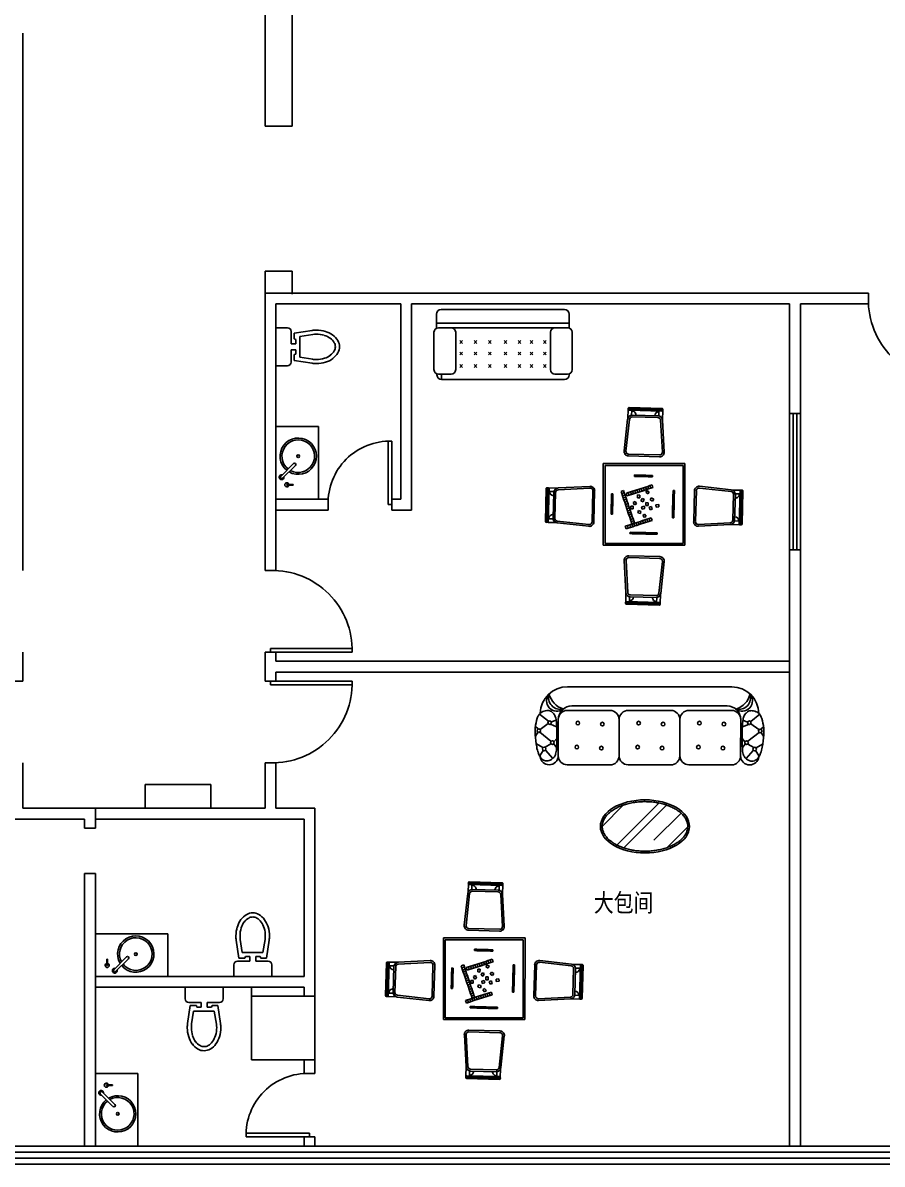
# Model space of a CAD drawing. Header units: millimetres. Extents: x 2680932 to 6187768, y 127588 to 383208.
# Drawn here: x 3074559 to 3084030, y 154127 to 166707 of the extents above; entities that cross this region are included whole.
import ezdxf

# ---------------------------------------------------------------- set-up
doc = ezdxf.new("R2010")
doc.units = ezdxf.units.MM
doc.header["$LTSCALE"] = 20
for name, color, linetype in [('3', 3, 'Continuous'), ('COLUMN', 9, 'Continuous'), ('CURTWALL', 4, 'Continuous'), ('家具内线', 36, 'Continuous'), ('家具外线', 255, 'Continuous'), ('标注', 6, 'Continuous'), ('门窗', 73, 'Continuous'), ('阳台栏杆', 149, 'Continuous')]:
    doc.layers.add(name, color=color, linetype=linetype)
doc.layers.add('红', color=1, linetype='Continuous', lineweight=13)
doc.styles.add('DIM_FONT', font='simplex.shx', dxfattribs={"width": 0.8})
doc.styles.get("Standard").update_dxf_attribs({"font": '', "width": 0.8})
doc.styles.get('Standard').set_extended_font_data('YouYuan')

# ---------------------------------------------------------------- blocks, each defined once
blk = doc.blocks.new('_FZH')
blk.add_lwpolyline([(-0.5, -0.5), (0.5, -0.5), (0.5, 0.5), (-0.5, 0.5)], close=True)
blk = doc.blocks.new('MK-DJ-0278')
at = {"layer": '家具内线'}
blk.add_circle((24765, 2215), 15, dxfattribs=at)
blk.add_arc((24765, 2215), 180, 151.2087, 141.4577, dxfattribs=at)
at = {"layer": '家具外线'}
for p, q in [((24685, 2267), (24543, 2408)), ((24447, 2271), (24447, 2340)), ((24447, 2340), (24454, 2340)), ((24454, 2271), (24447, 2271)), ((24454, 2340), (24454, 2271)), ((24522, 2387), (24664, 2246))]:
    blk.add_line(p, q, dxfattribs=at)
for centre, radius, start, end in [((24533, 2398), 26.1, 350.0496, 279.9504), ((24533, 2398), 15, 45, 225), ((24765, 2215), 200, 149.5499, 140.8096), ((24450, 2340), 22.9, 278.934, 261.066), ((24674, 2256), 15, 225, 45)]:
    blk.add_arc(centre, radius, start, end, dxfattribs=at)
blk = doc.blocks.new('MK-DJ-0474')
at = {"layer": '家具外线'}
for p, q in [((27026, 4946), (26996, 5143)), ((27026, 4946), (26996, 5143)), ((27063, 5009), (27041, 5149)), ((27314, 5151), (27290, 5009)), ((27359, 5145), (27329, 4946)), ((27359, 5145), (27329, 4946)), ((27359, 5145), (27359, 5145)), ((27359, 5145), (27359, 5145)), ((27010, 4912), (27145, 4912)), ((27010, 4912), (27145, 4912)), ((27093, 4946), (27026, 4946)), ((27093, 4946), (27026, 4946)), ((27063, 5009), (27063, 5009)), ((27190, 5009), (27063, 5009)), ((27098, 4964), (27093, 4946)), ((27098, 4964), (27093, 4946)), ((27145, 4964), (27098, 4964)), ((27145, 4964), (27098, 4964)), ((27145, 4912), (27145, 4964)), ((27145, 4912), (27145, 4964)), ((27290, 5009), (27190, 5009)), ((27190, 5009), (27190, 5009)), ((27260, 4964), (27212, 4964)), ((27212, 4964), (27212, 4912)), ((27260, 4964), (27212, 4964)), ((27212, 4964), (27212, 4912)), ((27212, 4912), (27348, 4912)), ((27212, 4912), (27348, 4912)), ((27267, 4946), (27260, 4964)), ((27267, 4946), (27260, 4964)), ((27329, 4946), (27267, 4946)), ((27329, 4946), (27267, 4946)), ((27290, 5009), (27290, 5009)), ((26970, 4744), (26970, 4872)), ((26970, 4744), (26970, 4872)), ((27388, 4872), (27388, 4744)), ((27388, 4872), (27388, 4744)), ((27388, 4744), (26970, 4744)), ((27388, 4744), (26970, 4744))]:
    blk.add_line(p, q, dxfattribs=at)
for centre, radius, start, end in [((27211, 5251), 201, 119.5446, 143.8717), ((27211, 5251), 201, 119.5446, 143.8717), ((27178, 5309), 135, 89.7075, 119.5446), ((27178, 5309), 135, 89.7075, 119.5446), ((27178, 5309), 135, 59.8705, 89.7075), ((27178, 5309), 135, 59.8705, 89.7075), ((27145, 5252), 201, 35.5434, 59.8705), ((27145, 5252), 201, 35.5434, 59.8705), ((27345, 5188), 352, 163.0538, 179.7075), ((27345, 5188), 352, 163.0538, 179.7075), ((27263, 5214), 266, 143.8717, 163.0538), ((27263, 5214), 266, 143.8717, 163.0538), ((27263, 5214), 221, 143.8717, 163.0538), ((27211, 5251), 156, 119.5446, 143.8717), ((27178, 5309), 89.9, 89.7075, 119.5446), ((27178, 5309), 89.9, 59.8705, 89.7075), ((27145, 5252), 156, 35.5434, 59.8705), ((27092, 5214), 221, 16.3613, 35.5434), ((27092, 5214), 266, 16.3613, 35.5434), ((27092, 5214), 266, 16.3613, 35.5434), ((27010, 5190), 352, 359.7075, 16.3613), ((27010, 5190), 352, 359.7075, 16.3613), ((27345, 5188), 352, 179.7075, 187.4876), ((27345, 5188), 352, 179.7075, 187.4876), ((27345, 5188), 307, 163.0538, 179.7075), ((27345, 5188), 307, 179.7075, 187.4186), ((27010, 5190), 307, 359.7075, 16.3613), ((27010, 5190), 307, 352.6085, 359.7075), ((27010, 5190), 352, 352.5404, 359.7075), ((27010, 5190), 352, 352.5404, 359.7075), ((27010, 4872), 40, 90, 180), ((27010, 4872), 40, 90, 180), ((27348, 4872), 40, 0, 90), ((27348, 4872), 40, 0, 90)]:
    blk.add_arc(centre, radius, start, end, dxfattribs=at)
blk = doc.blocks.new('MK-JJ-0519')
at = {"layer": '家具内线'}
for p, q in [((-127327, 69052), (-127051, 69313)), ((-127321, 69045), (-127045, 69307)), ((-127316, 69039), (-127040, 69301)), ((-127228, 69013), (-127021, 69209)), ((-127115, 69263), (-127094, 69241)), ((-126719, 68975), (-126981, 69210)), ((-126151, 68983), (-125876, 69203)), ((-125836, 69200), (-125640, 68994)), ((-125809, 69288), (-125548, 69012)), ((-125804, 69294), (-125542, 69018)), ((-125797, 69299), (-125536, 69023)), ((-125738, 69247), (-125760, 69226)), ((-127275, 69111), (-127254, 69089)), ((-125586, 69087), (-125608, 69066)), ((-127011, 68698), (-127231, 68973)), ((-126425, 69034), (-127033, 68426)), ((-126425, 69034), (-125817, 68426)), ((-126154, 68939), (-125918, 68691)), ((-125874, 68691), (-125639, 68953)), ((-126967, 68695), (-126719, 68930)), ((-126685, 68676), (-126667, 68693)), ((-126667, 68693), (-126649, 68710)), ((-126657, 68682), (-126667, 68693)), ((-126667, 68693), (-126657, 68682)), ((-126639, 68699), (-126657, 68682)), ((-126649, 68710), (-126631, 68727)), ((-126639, 68699), (-126649, 68710)), ((-126649, 68710), (-126639, 68699)), ((-126620, 68716), (-126639, 68699)), ((-126631, 68727), (-126613, 68744)), ((-126620, 68716), (-126631, 68727)), ((-126631, 68727), (-126620, 68716)), ((-126602, 68734), (-126620, 68716)), ((-126613, 68744), (-126594, 68762)), ((-126602, 68734), (-126613, 68744)), ((-126613, 68744), (-126602, 68734)), ((-126584, 68751), (-126602, 68734)), ((-126584, 68751), (-126594, 68762)), ((-126594, 68762), (-126584, 68751)), ((-126515, 68684), (-126504, 68706)), ((-126504, 68706), (-126477, 68693)), ((-126477, 68693), (-126504, 68706)), ((-126477, 68693), (-126488, 68671)), ((-126281, 68720), (-126270, 68730)), ((-126270, 68730), (-126281, 68720)), ((-126264, 68702), (-126281, 68720)), ((-126270, 68730), (-126253, 68712)), ((-126264, 68702), (-126253, 68712)), ((-126253, 68712), (-126264, 68702)), ((-126247, 68683), (-126264, 68702)), ((-126253, 68712), (-126236, 68694)), ((-126247, 68683), (-126236, 68694)), ((-126236, 68694), (-126247, 68683)), ((-126236, 68694), (-126218, 68676)), ((-126758, 68607), (-126740, 68624)), ((-126747, 68596), (-126758, 68607)), ((-126758, 68607), (-126747, 68596)), ((-126729, 68613), (-126747, 68596)), ((-126740, 68624), (-126721, 68641)), ((-126729, 68613), (-126740, 68624)), ((-126740, 68624), (-126729, 68613)), ((-126711, 68630), (-126729, 68613)), ((-126721, 68641), (-126703, 68658)), ((-126711, 68630), (-126721, 68641)), ((-126721, 68641), (-126711, 68630)), ((-126693, 68648), (-126711, 68630)), ((-126703, 68658), (-126685, 68676)), ((-126693, 68648), (-126703, 68658)), ((-126703, 68658), (-126693, 68648)), ((-126675, 68665), (-126693, 68648)), ((-126675, 68665), (-126685, 68676)), ((-126685, 68676), (-126675, 68665)), ((-126657, 68682), (-126675, 68665)), ((-126581, 68549), (-126570, 68572)), ((-126570, 68572), (-126559, 68594)), ((-126570, 68572), (-126543, 68558)), ((-126543, 68558), (-126570, 68572)), ((-126559, 68594), (-126548, 68617)), ((-126559, 68594), (-126532, 68581)), ((-126532, 68581), (-126559, 68594)), ((-126548, 68617), (-126537, 68639)), ((-126548, 68617), (-126521, 68603)), ((-126521, 68603), (-126548, 68617)), ((-126532, 68581), (-126543, 68558)), ((-126537, 68639), (-126526, 68661)), ((-126537, 68639), (-126510, 68626)), ((-126510, 68626), (-126537, 68639)), ((-126521, 68603), (-126532, 68581)), ((-126526, 68661), (-126515, 68684)), ((-126526, 68661), (-126499, 68648)), ((-126499, 68648), (-126526, 68661)), ((-126510, 68626), (-126521, 68603)), ((-126515, 68684), (-126488, 68671)), ((-126488, 68671), (-126515, 68684)), ((-126499, 68648), (-126510, 68626)), ((-126488, 68671), (-126499, 68648)), ((-126492, 68625), (-126478, 68652)), ((-126469, 68614), (-126492, 68625)), ((-126478, 68652), (-126456, 68641)), ((-126456, 68641), (-126469, 68614)), ((-126469, 68614), (-126456, 68641)), ((-126447, 68602), (-126469, 68614)), ((-126456, 68641), (-126433, 68629)), ((-126433, 68629), (-126447, 68602)), ((-126447, 68602), (-126433, 68629)), ((-126425, 68591), (-126447, 68602)), ((-126433, 68629), (-126411, 68618)), ((-126411, 68618), (-126425, 68591)), ((-126425, 68591), (-126411, 68618)), ((-126403, 68580), (-126425, 68591)), ((-126411, 68618), (-126389, 68606)), ((-126389, 68606), (-126403, 68580)), ((-126403, 68580), (-126389, 68606)), ((-126380, 68568), (-126403, 68580)), ((-126389, 68606), (-126367, 68595)), ((-126367, 68595), (-126380, 68568)), ((-126380, 68568), (-126367, 68595)), ((-126358, 68557), (-126380, 68568)), ((-126367, 68595), (-126344, 68584)), ((-126344, 68584), (-126358, 68557)), ((-126358, 68557), (-126344, 68584)), ((-126344, 68584), (-126322, 68572)), ((-126322, 68572), (-126336, 68545)), ((-126336, 68545), (-126322, 68572)), ((-126322, 68572), (-126300, 68561)), ((-126229, 68665), (-126247, 68683)), ((-126229, 68665), (-126218, 68676)), ((-126218, 68676), (-126229, 68665)), ((-126212, 68647), (-126229, 68665)), ((-126218, 68676), (-126201, 68658)), ((-126212, 68647), (-126201, 68658)), ((-126201, 68658), (-126212, 68647)), ((-126195, 68629), (-126212, 68647)), ((-126201, 68658), (-126184, 68639)), ((-126195, 68629), (-126184, 68639)), ((-126184, 68639), (-126195, 68629)), ((-126178, 68611), (-126195, 68629)), ((-126184, 68639), (-126167, 68621)), ((-126178, 68611), (-126167, 68621)), ((-126167, 68621), (-126178, 68611)), ((-126161, 68593), (-126178, 68611)), ((-126167, 68621), (-126150, 68603)), ((-126161, 68593), (-126150, 68603)), ((-126150, 68603), (-126161, 68593)), ((-126143, 68575), (-126161, 68593)), ((-126150, 68603), (-126132, 68585)), ((-126143, 68575), (-126132, 68585)), ((-126132, 68585), (-126143, 68575)), ((-126648, 68415), (-126637, 68437)), ((-126637, 68437), (-126626, 68460)), ((-126637, 68437), (-126610, 68424)), ((-126610, 68424), (-126637, 68437)), ((-126626, 68460), (-126615, 68482)), ((-126626, 68460), (-126599, 68446)), ((-126599, 68446), (-126626, 68460)), ((-126615, 68482), (-126604, 68504)), ((-126615, 68482), (-126588, 68469)), ((-126588, 68469), (-126615, 68482)), ((-126599, 68446), (-126610, 68424)), ((-126604, 68504), (-126592, 68527)), ((-126604, 68504), (-126577, 68491)), ((-126577, 68491), (-126604, 68504)), ((-126588, 68469), (-126599, 68446)), ((-126592, 68527), (-126581, 68549)), ((-126592, 68527), (-126566, 68514)), ((-126566, 68514), (-126592, 68527)), ((-126577, 68491), (-126588, 68469)), ((-126581, 68549), (-126555, 68536)), ((-126555, 68536), (-126581, 68549)), ((-126566, 68514), (-126577, 68491)), ((-126555, 68536), (-126566, 68514)), ((-126564, 68495), (-126542, 68515)), ((-126546, 68477), (-126564, 68495)), ((-126543, 68558), (-126555, 68536)), ((-126525, 68497), (-126546, 68477)), ((-126542, 68515), (-126525, 68497)), ((-126502, 68498), (-126493, 68526)), ((-126479, 68490), (-126502, 68498)), ((-126493, 68526), (-126469, 68518)), ((-126469, 68518), (-126479, 68490)), ((-126423, 68529), (-126401, 68550)), ((-126406, 68511), (-126423, 68529)), ((-126422, 68477), (-126394, 68488)), ((-126412, 68454), (-126422, 68477)), ((-126384, 68465), (-126412, 68454)), ((-126384, 68532), (-126406, 68511)), ((-126401, 68550), (-126384, 68532)), ((-126394, 68488), (-126384, 68465)), ((-126336, 68545), (-126358, 68557)), ((-126314, 68534), (-126336, 68545)), ((-126317, 68508), (-126292, 68510)), ((-126314, 68478), (-126317, 68508)), ((-126300, 68561), (-126314, 68534)), ((-126314, 68534), (-126300, 68561)), ((-126291, 68523), (-126314, 68534)), ((-126290, 68480), (-126314, 68478)), ((-126300, 68561), (-126278, 68549)), ((-126292, 68510), (-126290, 68480)), ((-126278, 68549), (-126291, 68523)), ((-126291, 68523), (-126278, 68549)), ((-126269, 68511), (-126291, 68523)), ((-126278, 68549), (-126255, 68538)), ((-126255, 68538), (-126269, 68511)), ((-126269, 68511), (-126255, 68538)), ((-126247, 68500), (-126269, 68511)), ((-126255, 68538), (-126233, 68527)), ((-126233, 68527), (-126247, 68500)), ((-126247, 68500), (-126233, 68527)), ((-126225, 68488), (-126247, 68500)), ((-126233, 68527), (-126211, 68515)), ((-126211, 68515), (-126225, 68488)), ((-126225, 68488), (-126211, 68515)), ((-127033, 68426), (-126425, 67818)), ((-126751, 68318), (-126762, 68308)), ((-126762, 68308), (-126751, 68318)), ((-126754, 68375), (-126741, 68402)), ((-126732, 68364), (-126754, 68375)), ((-126751, 68318), (-126734, 68300)), ((-126741, 68402), (-126718, 68391)), ((-126732, 68364), (-126718, 68391)), ((-126718, 68391), (-126732, 68364)), ((-126710, 68353), (-126732, 68364)), ((-126718, 68391), (-126696, 68379)), ((-126710, 68353), (-126696, 68379)), ((-126696, 68379), (-126710, 68353)), ((-126687, 68341), (-126710, 68353)), ((-126696, 68379), (-126674, 68368)), ((-126687, 68341), (-126674, 68368)), ((-126674, 68368), (-126687, 68341)), ((-126665, 68330), (-126687, 68341)), ((-126674, 68368), (-126652, 68357)), ((-126670, 68370), (-126659, 68392)), ((-126670, 68370), (-126643, 68357)), ((-126643, 68357), (-126670, 68370)), ((-126665, 68330), (-126652, 68357)), ((-126652, 68357), (-126665, 68330)), ((-126643, 68318), (-126665, 68330)), ((-126659, 68392), (-126648, 68415)), ((-126659, 68392), (-126632, 68379)), ((-126632, 68379), (-126659, 68392)), ((-126652, 68357), (-126629, 68345)), ((-126648, 68415), (-126621, 68401)), ((-126621, 68401), (-126648, 68415)), ((-126632, 68379), (-126643, 68357)), ((-126643, 68318), (-126629, 68345)), ((-126629, 68345), (-126643, 68318)), ((-126621, 68307), (-126643, 68318)), ((-126621, 68401), (-126632, 68379)), ((-126629, 68345), (-126607, 68334)), ((-126610, 68424), (-126621, 68401)), ((-126621, 68307), (-126607, 68334)), ((-126607, 68334), (-126621, 68307)), ((-126607, 68334), (-126585, 68322)), ((-126598, 68296), (-126585, 68322)), ((-126585, 68322), (-126598, 68296)), ((-126585, 68322), (-126563, 68311)), ((-126576, 68284), (-126563, 68311)), ((-126563, 68311), (-126576, 68284)), ((-126563, 68311), (-126540, 68300)), ((-126540, 68409), (-126518, 68422)), ((-126524, 68383), (-126540, 68409)), ((-126503, 68396), (-126524, 68383)), ((-126524, 68320), (-126522, 68350)), ((-126499, 68318), (-126524, 68320)), ((-126522, 68350), (-126497, 68348)), ((-126518, 68422), (-126503, 68396)), ((-126497, 68348), (-126499, 68318)), ((-126477, 68404), (-126464, 68426)), ((-126451, 68389), (-126477, 68404)), ((-126464, 68426), (-126438, 68411)), ((-126438, 68411), (-126451, 68389)), ((-125817, 68426), (-126425, 67818)), ((-126420, 68338), (-126406, 68365)), ((-126398, 68326), (-126420, 68338)), ((-126419, 68405), (-126397, 68426)), ((-126401, 68387), (-126419, 68405)), ((-126406, 68365), (-126384, 68353)), ((-126380, 68408), (-126401, 68387)), ((-126384, 68353), (-126398, 68326)), ((-126397, 68426), (-126380, 68408)), ((-126351, 68311), (-126335, 68331)), ((-126328, 68292), (-126351, 68311)), ((-126342, 68414), (-126318, 68420)), ((-126334, 68385), (-126342, 68414)), ((-126335, 68331), (-126312, 68311)), ((-126310, 68391), (-126334, 68385)), ((-126312, 68311), (-126328, 68292)), ((-126318, 68420), (-126310, 68391)), ((-126745, 68290), (-126762, 68308)), ((-126734, 68300), (-126745, 68290)), ((-126745, 68290), (-126734, 68300)), ((-126727, 68272), (-126745, 68290)), ((-126734, 68300), (-126716, 68282)), ((-126716, 68282), (-126727, 68272)), ((-126727, 68272), (-126716, 68282)), ((-126710, 68254), (-126727, 68272)), ((-126716, 68282), (-126699, 68264)), ((-126699, 68264), (-126710, 68254)), ((-126710, 68254), (-126699, 68264)), ((-126693, 68235), (-126710, 68254)), ((-126699, 68264), (-126682, 68246)), ((-126682, 68246), (-126693, 68235)), ((-126693, 68235), (-126682, 68246)), ((-126676, 68217), (-126693, 68235)), ((-126682, 68246), (-126665, 68228)), ((-126665, 68228), (-126676, 68217)), ((-126676, 68217), (-126665, 68228)), ((-126658, 68199), (-126676, 68217)), ((-126665, 68228), (-126648, 68210)), ((-126648, 68210), (-126658, 68199)), ((-126658, 68199), (-126648, 68210)), ((-126641, 68181), (-126658, 68199)), ((-126648, 68210), (-126630, 68191)), ((-126630, 68191), (-126641, 68181)), ((-126641, 68181), (-126630, 68191)), ((-126630, 68191), (-126613, 68173)), ((-126598, 68296), (-126621, 68307)), ((-126576, 68284), (-126598, 68296)), ((-126554, 68273), (-126576, 68284)), ((-126554, 68273), (-126540, 68300)), ((-126540, 68300), (-126554, 68273)), ((-126532, 68261), (-126554, 68273)), ((-126540, 68300), (-126518, 68288)), ((-126532, 68261), (-126518, 68288)), ((-126518, 68288), (-126532, 68261)), ((-126509, 68250), (-126532, 68261)), ((-126518, 68288), (-126496, 68277)), ((-126509, 68250), (-126496, 68277)), ((-126496, 68277), (-126509, 68250)), ((-126487, 68239), (-126509, 68250)), ((-126496, 68277), (-126474, 68265)), ((-126487, 68239), (-126474, 68265)), ((-126474, 68265), (-126487, 68239)), ((-126236, 68170), (-126218, 68187)), ((-126218, 68187), (-126200, 68204)), ((-126218, 68187), (-126207, 68176)), ((-126207, 68176), (-126218, 68187)), ((-126189, 68193), (-126207, 68176)), ((-126200, 68204), (-126181, 68222)), ((-126200, 68204), (-126189, 68193)), ((-126189, 68193), (-126200, 68204)), ((-126171, 68211), (-126189, 68193)), ((-126181, 68222), (-126163, 68239)), ((-126181, 68222), (-126171, 68211)), ((-126171, 68211), (-126181, 68222)), ((-126153, 68228), (-126171, 68211)), ((-126163, 68239), (-126145, 68256)), ((-126163, 68239), (-126153, 68228)), ((-126153, 68228), (-126163, 68239)), ((-126135, 68245), (-126153, 68228)), ((-126145, 68256), (-126127, 68273)), ((-126145, 68256), (-126135, 68245)), ((-126135, 68245), (-126145, 68256)), ((-126117, 68262), (-126135, 68245)), ((-126127, 68273), (-126109, 68290)), ((-126127, 68273), (-126117, 68262)), ((-126117, 68262), (-126127, 68273)), ((-126098, 68279), (-126117, 68262)), ((-126109, 68290), (-126091, 68308)), ((-126109, 68290), (-126098, 68279)), ((-126098, 68279), (-126109, 68290)), ((-126080, 68297), (-126098, 68279)), ((-126091, 68308), (-126080, 68297)), ((-126080, 68297), (-126091, 68308)), ((-127002, 68130), (-127238, 67868)), ((-126723, 67882), (-126958, 68130)), ((-126624, 68163), (-126641, 68181)), ((-126613, 68173), (-126624, 68163)), ((-126624, 68163), (-126613, 68173)), ((-126607, 68145), (-126624, 68163)), ((-126613, 68173), (-126596, 68155)), ((-126596, 68155), (-126607, 68145)), ((-126607, 68145), (-126596, 68155)), ((-126590, 68127), (-126607, 68145)), ((-126596, 68155), (-126579, 68137)), ((-126579, 68137), (-126590, 68127)), ((-126590, 68127), (-126579, 68137)), ((-126572, 68108), (-126590, 68127)), ((-126579, 68137), (-126562, 68119)), ((-126562, 68119), (-126572, 68108)), ((-126572, 68108), (-126562, 68119)), ((-126555, 68090), (-126572, 68108)), ((-126562, 68119), (-126544, 68101)), ((-126544, 68101), (-126555, 68090)), ((-126555, 68090), (-126544, 68101)), ((-126308, 68101), (-126290, 68118)), ((-126308, 68101), (-126298, 68090)), ((-126298, 68090), (-126308, 68101)), ((-126280, 68107), (-126298, 68090)), ((-126290, 68118), (-126272, 68136)), ((-126290, 68118), (-126280, 68107)), ((-126280, 68107), (-126290, 68118)), ((-126262, 68125), (-126280, 68107)), ((-126272, 68136), (-126254, 68153)), ((-126272, 68136), (-126262, 68125)), ((-126262, 68125), (-126272, 68136)), ((-126244, 68142), (-126262, 68125)), ((-126254, 68153), (-126236, 68170)), ((-126254, 68153), (-126244, 68142)), ((-126244, 68142), (-126254, 68153)), ((-126225, 68159), (-126244, 68142)), ((-126236, 68170), (-126225, 68159)), ((-126225, 68159), (-126236, 68170)), ((-126207, 68176), (-126225, 68159)), ((-125910, 68126), (-126158, 67891)), ((-125866, 68123), (-125646, 67848)), ((-127067, 67533), (-127329, 67809)), ((-127041, 67621), (-127237, 67828)), ((-126726, 67838), (-127001, 67618)), ((-126158, 67847), (-125896, 67611)), ((-125649, 67808), (-125855, 67612)), ((-127080, 67522), (-127341, 67798)), ((-127073, 67528), (-127335, 67804)), ((-127291, 67734), (-127269, 67755)), ((-125561, 67782), (-125837, 67520)), ((-125555, 67776), (-125831, 67514)), ((-125550, 67769), (-125826, 67508)), ((-125602, 67710), (-125623, 67732)), ((-127139, 67574), (-127117, 67595)), ((-125762, 67558), (-125783, 67580))]:
    blk.add_line(p, q, dxfattribs=at)
for centre, start, end in [((-127001, 69187), 48.0448, 133.4806), ((-125857, 69179), 43.4806, 128.7209), ((-127207, 68992), 133.4806, 218.7209), ((-126739, 68952), 313.4806, 48.0448), ((-126132, 68959), 128.7209, 223.4806), ((-125662, 68973), 318.0448, 43.4806), ((-126987, 68717), 218.7209, 313.4806), ((-125897, 68711), 223.4806, 318.0448), ((-126980, 68110), 43.4806, 138.0448), ((-125890, 68104), 38.7209, 133.4806), ((-127215, 67848), 138.0448, 223.4806), ((-126745, 67862), 308.7209, 43.4806), ((-126138, 67869), 133.4806, 228.0448), ((-125670, 67830), 313.4806, 38.7209), ((-127019, 67642), 223.4806, 308.7209), ((-125876, 67634), 228.0448, 313.4806)]:
    blk.add_arc(centre, 30, start, end, dxfattribs=at)
at = {"layer": '家具外线'}
for p, q in [((-127326, 69063), (-127064, 69311)), ((-127305, 69041), (-127043, 69289)), ((-127242, 69028), (-127035, 69224)), ((-127065, 69268), (-127029, 69230)), ((-127050, 69311), (-127042, 69303)), ((-126969, 69226), (-127044, 69305)), ((-126706, 68989), (-126967, 69225)), ((-126163, 68998), (-125889, 69218)), ((-125877, 69225), (-125808, 69290)), ((-125788, 69255), (-125826, 69218)), ((-125821, 69214), (-125625, 69007)), ((-125808, 69291), (-125800, 69298)), ((-125808, 69277), (-125560, 69015)), ((-125786, 69298), (-125538, 69036)), ((-127319, 69041), (-127326, 69049)), ((-127253, 68972), (-127312, 69034)), ((-127283, 69061), (-127246, 69023)), ((-127026, 68686), (-127246, 68960)), ((-126425, 69062), (-127061, 68426)), ((-126425, 69062), (-125788, 68426)), ((-125860, 68678), (-125624, 68939)), ((-125623, 68942), (-125544, 69016)), ((-125581, 69037), (-125619, 69001)), ((-125538, 69022), (-125546, 69015)), ((-127120, 68836), (-127121, 68836)), ((-126953, 68681), (-126705, 68916)), ((-126168, 68925), (-125933, 68677)), ((-127061, 68426), (-126425, 67790)), ((-125788, 68426), (-126425, 67790)), ((-127017, 68143), (-127252, 67882)), ((-126709, 67896), (-126944, 68144)), ((-125924, 68140), (-126172, 67905)), ((-125851, 68135), (-125631, 67861)), ((-127339, 67799), (-127331, 67807)), ((-127324, 67813), (-127253, 67880)), ((-127069, 67544), (-127317, 67806)), ((-127296, 67784), (-127258, 67820)), ((-127056, 67607), (-127252, 67814)), ((-126714, 67823), (-126988, 67603)), ((-126171, 67832), (-125910, 67597)), ((-125624, 67849), (-125559, 67780)), ((-127091, 67523), (-127339, 67785)), ((-126864, 67729), (-126864, 67728)), ((-125635, 67793), (-125842, 67597)), ((-125572, 67780), (-125834, 67532)), ((-125551, 67758), (-125813, 67510)), ((-125594, 67760), (-125631, 67798)), ((-125558, 67780), (-125551, 67772)), ((-127089, 67566), (-127051, 67603)), ((-127000, 67596), (-127069, 67531)), ((-125841, 67525), (-125908, 67596)), ((-125812, 67553), (-125848, 67591)), ((-127069, 67530), (-127077, 67523)), ((-125827, 67510), (-125834, 67518))]:
    blk.add_line(p, q, dxfattribs=at)
for centre, radius, start, end in [((-127028, 69230), 46, 133.4806, 220.2099), ((-127057, 69304), 10, 43.4806, 133.4806), ((-127050, 69296), 10, 313.4806, 43.4806), ((-127001, 69187), 50, 48.0448, 133.4806), ((-125857, 69179), 50, 43.4806, 128.7209), ((-125801, 69284), 10, 133.4806, 223.4806), ((-125793, 69291), 10, 43.4806, 133.4806), ((-125825, 69218), 46.2, 310.815, 46.8804), ((-127246, 69024), 46.2, 40.815, 136.8804), ((-127319, 69056), 10, 133.4806, 223.4806), ((-127311, 69048), 10, 223.4806, 313.4806), ((-127207, 68992), 50, 133.4806, 218.7209), ((-126739, 68952), 50, 313.4806, 48.0448), ((-126132, 68959), 50, 128.7209, 223.4806), ((-125619, 69002), 44.5, 134.516, 137.1597), ((-125619, 69000), 46, 43.4806, 130.2099), ((-125662, 68973), 50, 318.0448, 43.4806), ((-125553, 69022), 10, 223.4806, 313.4806), ((-125545, 69029), 10, 313.4806, 43.4806), ((-126987, 68717), 50, 218.7209, 313.4806), ((-125897, 68711), 50, 223.4806, 318.0448), ((-126980, 68110), 50, 43.4806, 138.0448), ((-125890, 68104), 50, 38.7209, 133.4806), ((-127324, 67799), 10, 43.4806, 133.4806), ((-127215, 67848), 50, 138.0448, 223.4806), ((-126745, 67862), 50, 308.7209, 43.4806), ((-126138, 67869), 50, 133.4806, 228.0448), ((-125670, 67830), 50, 313.4806, 38.7209), ((-127332, 67792), 10, 133.4806, 223.4806), ((-127258, 67821), 46, 223.4806, 310.2099), ((-127257, 67819), 44.5, 314.516, 317.1597), ((-125631, 67797), 46.2, 220.815, 316.8804), ((-125565, 67773), 10, 43.4806, 133.4806), ((-125558, 67766), 10, 313.4806, 43.4806), ((-127052, 67603), 46.2, 130.815, 226.8804), ((-127019, 67642), 50, 223.4806, 308.7209), ((-125876, 67634), 50, 228.0448, 313.4806), ((-125849, 67591), 46, 313.4806, 40.2099), ((-127083, 67530), 10, 223.4806, 313.4806), ((-127076, 67538), 10, 313.4806, 43.4806), ((-125827, 67525), 10, 133.4806, 223.4806), ((-125820, 67517), 10, 223.4806, 313.4806)]:
    blk.add_arc(centre, radius, start, end, dxfattribs=at)
blk = doc.blocks.new('MK-JJ-0362')
at = {"layer": '家具内线'}
for p, q in [((-139115, 102317, -343), (-139115, 102258, -343)), ((-138883, 102153, -343), (-138913, 102184, -343)), ((-138913, 102153, -343), (-138883, 102184, -343)), ((-138755, 102153, -343), (-138725, 102184, -343)), ((-138725, 102153, -343), (-138755, 102184, -343)), ((-138567, 102153, -343), (-138598, 102184, -343)), ((-138598, 102153, -343), (-138567, 102184, -343)), ((-138394, 102153, -343), (-138424, 102184, -343)), ((-138424, 102153, -343), (-138394, 102184, -343)), ((-138241, 102153, -343), (-138271, 102184, -343)), ((-138271, 102153, -343), (-138241, 102184, -343)), ((-138109, 102153, -343), (-138139, 102184, -343)), ((-138139, 102153, -343), (-138109, 102184, -343)), ((-137961, 102153, -343), (-137991, 102184, -343)), ((-137991, 102153, -343), (-137961, 102184, -343)), ((-138883, 102016, -343), (-138913, 102046, -343)), ((-138913, 102016, -343), (-138883, 102046, -343)), ((-138725, 102016, -343), (-138755, 102046, -343)), ((-138755, 102016, -343), (-138725, 102046, -343)), ((-138567, 102016, -343), (-138598, 102046, -343)), ((-138598, 102016, -343), (-138567, 102046, -343)), ((-138394, 102016, -343), (-138424, 102046, -343)), ((-138424, 102016, -343), (-138394, 102046, -343)), ((-138241, 102016, -343), (-138271, 102046, -343)), ((-138271, 102016, -343), (-138241, 102046, -343)), ((-138139, 102016, -343), (-138109, 102046, -343)), ((-138109, 102016, -343), (-138139, 102046, -343)), ((-137961, 102016, -343), (-137991, 102046, -343)), ((-137991, 102016, -343), (-137961, 102046, -343)), ((-138883, 101889, -343), (-138913, 101919, -343)), ((-138913, 101889, -343), (-138883, 101919, -343)), ((-138725, 101889, -343), (-138755, 101919, -343)), ((-138755, 101889, -343), (-138725, 101919, -343)), ((-138567, 101889, -343), (-138598, 101919, -343)), ((-138598, 101889, -343), (-138567, 101919, -343)), ((-138394, 101889, -343), (-138424, 101919, -343)), ((-138424, 101889, -343), (-138394, 101919, -343)), ((-138241, 101889, -343), (-138271, 101919, -343)), ((-138271, 101889, -343), (-138241, 101919, -343)), ((-138139, 101889, -343), (-138109, 101919, -343)), ((-138109, 101889, -343), (-138139, 101919, -343)), ((-137961, 101889, -343), (-137991, 101919, -343)), ((-137991, 101889, -343), (-137961, 101919, -343)), ((-137709, 101697, -343), (-139170, 101697, -343))]:
    blk.add_line(p, q, dxfattribs=at)
at = {"layer": '家具外线'}
for p, q in [((-137759, 102317, -343), (-139115, 102317, -343)), ((-139198, 101797, -343), (-139198, 102208, -343)), ((-139165, 102258, -343), (-139165, 102267, -343)), ((-139165, 102258, -343), (-139165, 102267, -343)), ((-139148, 102258, -343), (-139009, 102258, -343)), ((-138959, 102208, -343), (-138959, 101797, -343)), ((-137915, 102208, -343), (-137915, 101797, -343)), ((-137725, 102258, -343), (-137865, 102258, -343)), ((-137709, 102258, -343), (-137709, 102267, -343)), ((-137675, 101797, -343), (-137675, 102208, -343)), ((-139170, 101597, -343), (-139170, 101750, -343)), ((-139009, 101747, -343), (-139148, 101747, -343)), ((-137709, 101747, -343), (-139115, 101747, -343)), ((-137865, 101747, -343), (-137725, 101747, -343)), ((-137709, 101747, -343), (-137709, 101597, -343)), ((-137759, 101547, -343), (-139120, 101547, -343))]:
    blk.add_line(p, q, dxfattribs=at)
for centre, start, end in [((-139115, 102267, -343), 90, 180), ((-137759, 102267, -343), 0, 90), ((-139148, 102208, -343), 90, 180), ((-139148, 102208, -343), 90, 180), ((-139009, 102208, -343), 0, 90), ((-137865, 102208, -343), 90, 180), ((-137725, 102208, -343), 0, 90), ((-139148, 101797, -343), 180, 270), ((-139009, 101797, -343), 270, 0), ((-137865, 101797, -343), 180, 270), ((-137725, 101797, -343), 270, 0), ((-139120, 101597, -343), 180, 270), ((-137759, 101597, -343), 270, 0)]:
    blk.add_arc(centre, 50, start, end, dxfattribs=at)
at = {"layer": '家具外线', "style": 'DIM_FONT', "width": 0.8, "flags": 9}
for tag in ['XSIZE', 'YSIZE']:
    blk.add_attdef(tag, (-138140, 101547, -343), '', height=0.5, dxfattribs=at)
blk = doc.blocks.new('MK-JJ-0733')
at = {"layer": '家具内线'}
for p, q in [((-127887, 26085), (-127847, 26025)), ((-127822, 26022), (-127742, 26112)), ((-125532, 26021), (-125612, 26111)), ((-125468, 26083), (-125507, 26023)), ((-127922, 25953), (-127852, 25993)), ((-127887, 25825), (-127762, 25922)), ((-127827, 25990), (-127762, 25952)), ((-127732, 25952), (-127702, 25992)), ((-127730, 25927), (-127698, 25892)), ((-125625, 25926), (-125657, 25891)), ((-125622, 25951), (-125652, 25991)), ((-125528, 25988), (-125592, 25951)), ((-125468, 25823), (-125592, 25921)), ((-125432, 25950), (-125502, 25991)), ((-127936, 25874), (-127908, 25825)), ((-127884, 25793), (-127795, 25728)), ((-125472, 25791), (-125561, 25726)), ((-125419, 25872), (-125447, 25823)), ((-127935, 25761), (-127904, 25789)), ((-127892, 25624), (-127793, 25702)), ((-127767, 25735), (-127701, 25762)), ((-127759, 25711), (-127707, 25690)), ((-125588, 25733), (-125654, 25761)), ((-125597, 25709), (-125648, 25689)), ((-125464, 25622), (-125563, 25701)), ((-125421, 25759), (-125451, 25786))]:
    blk.add_line(p, q, dxfattribs=at)
for centre in [(-127837, 26008), (-127747, 25937), (-127487, 25997), (-127217, 25986), (-126817, 25997), (-126547, 25986), (-126147, 25997), (-125877, 25986), (-125607, 25936), (-125517, 26006), (-127898, 25808), (-125458, 25805), (-127778, 25717), (-127498, 25732), (-127228, 25721), (-126828, 25732), (-126558, 25721), (-126158, 25732), (-125888, 25721), (-125578, 25716)]:
    blk.add_circle(centre, 20, dxfattribs=at)
for centre, radius, start, end in [((-127698, 25475), 115, 52.8998, 220.7729), ((-127662, 25441), 130, 75.4469, 198.2259), ((-127662, 25441), 130, 75.4469, 198.2259), ((-127568, 25353), 222, 105.9638, 167.709), ((-125658, 25474), 115, 319.0021, 126.8751), ((-125695, 25440), 130, 341.5491, 104.3281), ((-125695, 25440), 130, 341.5491, 104.3281), ((-125789, 25352), 222, 12.066, 73.8112)]:
    blk.add_arc(centre, radius, start, end, dxfattribs=at)
at = {"layer": '家具外线'}
for p, q in [((-127784, 26181), (-127784, 26181)), ((-127782, 26182), (-127782, 26182)), ((-127112, 26181), (-127582, 26182)), ((-126442, 26181), (-126912, 26182)), ((-125772, 26181), (-126242, 26182)), ((-125574, 26179), (-125574, 26179)), ((-125572, 26181), (-125572, 26181)), ((-127682, 26082), (-127683, 25682)), ((-127683, 25682), (-127682, 26082)), ((-127012, 26082), (-127013, 25682)), ((-127013, 25681), (-127012, 26081)), ((-126342, 26082), (-126343, 25682)), ((-126343, 25681), (-126342, 26081)), ((-125673, 25681), (-125672, 26081)), ((-125672, 26081), (-125673, 25681)), ((-127583, 25582), (-127113, 25581)), ((-126913, 25582), (-126443, 25581)), ((-126243, 25582), (-125773, 25581)), ((-125823, 25531), (-127533, 25532)), ((-127584, 25322), (-125774, 25321))]:
    blk.add_line(p, q, dxfattribs=at)
for centre, radius, start, end in [((-127782, 26082), 100, 89.8875, 173.6605), ((-127782, 26082), 100, 359.8875, 89.8875), ((-127582, 26082), 100, 89.8875, 179.8875), ((-127112, 26081), 100, 359.8875, 89.8875), ((-126912, 26082), 100, 89.8875, 179.8875), ((-126442, 26081), 100, 359.8875, 89.8875), ((-126242, 26082), 100, 89.8875, 179.8875), ((-125772, 26081), 100, 359.8875, 89.8875), ((-125572, 26081), 100, 89.8875, 179.8875), ((-125572, 26081), 100, 6.1144, 89.8875), ((-127565, 25923), 361, 158.873, 169.8795), ((-127691, 25971), 227, 146.1974, 158.873), ((-127775, 26027), 126, 129.1382, 146.1974), ((-127810, 26071), 69.4, 89.8875, 129.1382), ((-127810, 26046), 94.6, 56.4603, 89.8875), ((-127838, 26003), 146, 38.5473, 56.4603), ((-127784, 26046), 76.3, 13.6986, 38.5473), ((-128025, 25988), 324, 3.0673, 13.6986), ((-125329, 25985), 324, 166.0763, 176.7077), ((-125570, 26045), 76.3, 141.2277, 166.0763), ((-125516, 26001), 146, 123.3147, 141.2277), ((-125544, 26044), 94.6, 89.8875, 123.3147), ((-125544, 26069), 69.4, 50.6368, 89.8875), ((-125580, 26026), 126, 33.5776, 50.6368), ((-125664, 25970), 227, 20.902, 33.5776), ((-125790, 25922), 361, 9.8955, 20.902), ((-126504, 25733), 1439, 169.8795, 175.3883), ((-129899, 25887), 2201, 358.9901, 3.0673), ((-123456, 25877), 2201, 176.7077, 180.7849), ((-126852, 25737), 1439, 4.3867, 9.8955), ((-127589, 25821), 350, 175.3883, 187.4821), ((-130186, 25892), 2488, 356.0734, 358.9901), ((-123169, 25881), 2488, 180.7849, 183.7016), ((-125766, 25820), 350, 352.2928, 4.3867), ((-127186, 25874), 757, 187.4821, 195.7002), ((-127801, 25699), 117, 194.9179, 219.6931), ((-127812, 25688), 103, 326.1974, 349.2206), ((-128154, 25753), 451, 349.2206, 356.0734), ((-127583, 25682), 100, 179.8875, 269.8875), ((-127533, 25682), 150, 179.8875, 269.8875), ((-127113, 25681), 100, 269.8875, 359.8875), ((-126913, 25682), 100, 179.8875, 269.8875), ((-126443, 25681), 100, 269.8875, 359.8875), ((-126243, 25682), 100, 179.8875, 269.8875), ((-125823, 25681), 150, 269.8875, 359.8875), ((-125773, 25681), 100, 269.8875, 359.8875), ((-125202, 25750), 451, 183.7016, 190.5544), ((-125544, 25686), 103, 190.5544, 213.5776), ((-125554, 25697), 117, 320.0819, 344.8571), ((-126169, 25874), 757, 344.0748, 352.2928), ((-127817, 25686), 97.4, 219.6931, 246.9297), ((-127583, 25622), 300, 181.3654, 269.8875), ((-127795, 25736), 152, 246.9297, 269.8875), ((-127796, 25647), 62.4, 269.8875, 306.0319), ((-127838, 25705), 134, 306.0319, 326.1974), ((-125773, 25621), 300, 269.8875, 358.4096), ((-125518, 25703), 134, 213.5776, 233.7431), ((-125560, 25645), 62.4, 233.7431, 269.8875), ((-125560, 25735), 152, 269.8875, 292.8453), ((-125539, 25685), 97.4, 292.8453, 320.0819)]:
    blk.add_arc(centre, radius, start, end, dxfattribs=at)
blk = doc.blocks.new('A$C596E7511')
at = {"layer": '家具内线'}
for p, q in [((1072, 528), (1544, 56)), ((1156, 551), (1619, 88)), ((1545, 529), (1781, 293)), ((913, 440), (1213, 140)), ((839, 288), (1067, 59))]:
    blk.add_line(p, q, dxfattribs=at)
blk.add_open_spline([(1781, 293), (1781, 304), (1780, 315), (1775, 336), (1772, 347), (1763, 369), (1757, 379), (1743, 400), (1735, 411), (1716, 431), (1706, 441), (1683, 459), (1670, 468), (1643, 485), (1629, 494), (1598, 509), (1582, 516), (1548, 528), (1530, 534), (1494, 544), (1475, 548), (1437, 556), (1418, 559), (1378, 563), (1358, 565), (1318, 566), (1298, 566), (1258, 564), (1238, 563), (1198, 558), (1179, 555), (1140, 548), (1122, 543), (1086, 533), (1068, 527), (1035, 514), (1018, 507), (988, 492), (974, 484), (947, 467), (935, 458), (912, 439), (902, 429), (883, 409), (875, 398), (862, 377), (856, 367), (847, 345), (844, 334), (839, 313), (838, 302), (839, 280), (840, 269), (845, 247), (849, 236), (858, 215), (864, 204), (878, 183), (887, 173), (906, 153), (916, 143), (939, 125), (952, 116), (979, 99), (994, 91), (1025, 76), (1041, 69), (1075, 56), (1093, 51), (1129, 41), (1148, 37), (1186, 29), (1206, 27), (1246, 22), (1266, 21), (1306, 20), (1326, 20), (1366, 22), (1386, 23), (1425, 28), (1445, 31), (1483, 39), (1502, 44), (1538, 54), (1555, 60), (1588, 73), (1604, 80), (1634, 95), (1649, 104), (1675, 121), (1687, 130), (1710, 149), (1720, 159), (1738, 179), (1746, 190), (1759, 211), (1765, 221), (1773, 243), (1777, 254), (1780, 274), (1781, 283), (1781, 293)], degree=3, knots=[0, 0, 0, 0, 0.126, 0.126, 0.252001, 0.252001, 0.378001, 0.378001, 0.504001, 0.504001, 0.630002, 0.630002, 0.756002, 0.756002, 0.882002, 0.882002, 1.008003, 1.008003, 1.134003, 1.134003, 1.260004, 1.260004, 1.386004, 1.386004, 1.512004, 1.512004, 1.638005, 1.638005, 1.764005, 1.764005, 1.890005, 1.890005, 2.016006, 2.016006, 2.142006, 2.142006, 2.268006, 2.268006, 2.394007, 2.394007, 2.520007, 2.520007, 2.646007, 2.646007, 2.772008, 2.772008, 2.898008, 2.898008, 3.024008, 3.024008, 3.150009, 3.150009, 3.276009, 3.276009, 3.40201, 3.40201, 3.52801, 3.52801, 3.65401, 3.65401, 3.780011, 3.780011, 3.906011, 3.906011, 4.032011, 4.032011, 4.158012, 4.158012, 4.284012, 4.284012, 4.410012, 4.410012, 4.536013, 4.536013, 4.662013, 4.662013, 4.788013, 4.788013, 4.914014, 4.914014, 5.040014, 5.040014, 5.166014, 5.166014, 5.292015, 5.292015, 5.418015, 5.418015, 5.544016, 5.544016, 5.670016, 5.670016, 5.796016, 5.796016, 5.922017, 5.922017, 6.048017, 6.048017, 6.174017, 6.174017, 6.283185, 6.283185, 6.283185, 6.283185], dxfattribs=at)
at = {"layer": '家具外线'}
blk.add_ellipse((1310, 293), major_axis=(491, 0), ratio=0.596154, dxfattribs=at)
at = {"layer": '家具外线', "xscale": -1, "rotation": 180}
blk.add_blockref('MK-JJ-0733', (127938, 27153), dxfattribs=at)

msp = doc.modelspace()

# ---------------------------------------------------------------- linework, layer by layer
at = {"layer": '3'}
for p, q in [((3074559.5, 166592), (3074559.5, 163897)), ((3074559.5, 163897), (3074559.5, 163777)), ((3074559.5, 163777), (3074559.5, 160669.6)), ((3083129.1, 163728), (3077229.1, 163728)), ((3077229.1, 163728), (3077229.1, 160670.1)), ((3083129.1, 163728), (3083878.5, 163728)), ((3083878.5, 163728), (3083878.5, 163608)), ((3078724.6, 163608), (3077349.1, 163608)), ((3077349.1, 163608), (3077349.1, 160670.1)), ((3078724.6, 163608), (3078724.6, 161456.5)), ((3083009.1, 163608), (3078844.6, 163608)), ((3078844.6, 163608), (3078844.6, 161336.5)), ((3083009.1, 163608), (3083009.1, 162399.3)), ((3083129.1, 163608), (3083129.1, 162399.3)), ((3083878.5, 163608), (3083129.1, 163608)), ((3083009.1, 162399.3), (3083129.1, 162399.3)), ((3078624.6, 162096.5), (3078584.6, 162096.5)), ((3078584.6, 162096.5), (3078584.6, 161396.5)), ((3078624.6, 161396.5), (3078624.6, 162096.5)), ((3077924.6, 161456.5), (3077349.1, 161456.5)), ((3077924.6, 161456.5), (3077924.6, 161336.5)), ((3078624.6, 161456.5), (3078624.6, 161336.5)), ((3078724.6, 161456.5), (3078624.6, 161456.5)), ((3077924.6, 161336.5), (3077349.1, 161336.5)), ((3078584.6, 161396.5), (3078624.6, 161396.5)), ((3078844.6, 161336.5), (3078624.6, 161336.5)), ((3083009.1, 160898.5), (3083009.1, 154327)), ((3083009.1, 160898.5), (3083129.1, 160898.5)), ((3083129.1, 160898.5), (3083129.1, 154327)), ((3077349.1, 160670.1), (3077229.1, 160670.1)), ((3074559.5, 159769.6), (3074559.5, 159669.6)), ((3077229.1, 159770.1), (3077229.1, 159450.1)), ((3077349.1, 159770.1), (3077229.1, 159770.1)), ((3077289.1, 159810.1), (3077289.1, 159770.1)), ((3077289.1, 159810.1), (3078189.1, 159810.1)), ((3077289.1, 159770.1), (3078189.1, 159770.1)), ((3077349.1, 159770.1), (3077349.1, 159670.1)), ((3074559.5, 159669.6), (3074559.5, 159549.6)), ((3077349.1, 159670.1), (3083009.1, 159670.1)), ((3074559.5, 159449.6), (3074559.5, 159549.6)), ((3077349.1, 159550.1), (3077349.1, 159450.1)), ((3077349.1, 159550.1), (3083009.1, 159550.1)), ((3074439.5, 159449.6), (3074559.5, 159449.6)), ((3077349.1, 159450.1), (3077229.1, 159450.1)), ((3077289.1, 159450.1), (3077289.1, 159410.1)), ((3077289.1, 159450.1), (3078189.1, 159450.1)), ((3077289.1, 159410.1), (3078189.1, 159410.1)), ((3074559.5, 158549.6), (3074559.5, 158049.8)), ((3077229.1, 158550.1), (3077229.1, 158049.8)), ((3077349.1, 158550.1), (3077229.1, 158550.1)), ((3077349.1, 158550.1), (3077349.1, 158049.8)), ((3074559.5, 158049.8), (3077229.1, 158049.8)), ((3075359.3, 158049.8), (3075359.3, 157829.8)), ((3077349.1, 158049.8), (3077779.1, 158049.8)), ((3077779.1, 155977), (3077779.1, 158049.8)), ((3074439.5, 157929.8), (3075239.3, 157929.8)), ((3074439.5, 157929.8), (3075239.3, 157929.8)), ((3075239.3, 157929.8), (3075239.3, 157829.8)), ((3075239.3, 157929.8), (3075239.3, 157829.8)), ((3075359.3, 157929.8), (3077659.1, 157929.8)), ((3075359.3, 157929.8), (3075359.3, 157829.8)), ((3077659.1, 156197), (3077659.1, 157929.8)), ((3075239.3, 157829.8), (3075359.3, 157829.8)), ((3075239.3, 157829.8), (3075359.3, 157829.8)), ((3075239.3, 157329.8), (3075239.3, 154327)), ((3075239.3, 157329.8), (3075359.3, 157329.8)), ((3075239.3, 157329.8), (3075239.3, 154327)), ((3075239.3, 157329.8), (3075359.3, 157329.8)), ((3075359.3, 157329.8), (3075359.3, 154327)), ((3075359.3, 157329.8), (3075359.3, 156197)), ((3077659.1, 156197), (3075359.3, 156197)), ((3077659.1, 156077), (3075359.3, 156077)), ((3075359.3, 156077), (3075359.3, 154327)), ((3077079.1, 155977), (3077079.1, 156077)), ((3077659.1, 155977), (3077659.1, 156077)), ((3077659.1, 155127), (3077659.1, 155277)), ((3077779.1, 155277), (3077779.1, 155127)), ((3077659.1, 155127), (3077779.1, 155127)), ((3077019.1, 154427), (3077019.1, 154467)), ((3077019.1, 154467), (3077719.1, 154467)), ((3077719.1, 154427), (3077019.1, 154427)), ((3077659.1, 154427), (3077659.1, 154327)), ((3077659.1, 154427), (3077779.1, 154427)), ((3077719.1, 154467), (3077719.1, 154427)), ((3077779.1, 154427), (3077779.1, 154327))]:
    msp.add_line(p, q, dxfattribs=at)
at = {"layer": '3', "color": 4}
for p, q in [((3077529.1, 165568), (3077229.1, 165568)), ((3077529.1, 163968), (3077229.1, 163968))]:
    msp.add_line(p, q, dxfattribs=at)
at = {"layer": '3'}
for centre, radius, start, end in [((3084758.5, 163648), 880.2, 178.69805, 271.30195), ((3078604.6, 161416.5), 680.3, 88.31532, 181.68468), ((3077309.1, 159790.1), 880.2, 358.69805, 91.30195), ((3077309.1, 159430.1), 880.2, 268.69805, 1.30195), ((3077699.1, 154447), 680.3, 88.31532, 181.68468)]:
    msp.add_arc(centre, radius, start, end, dxfattribs=at)
at = {"layer": 'CURTWALL'}
for p, q in [((3083009.1, 160898.5), (3083009.1, 162399.3)), ((3083049.1, 160898.5), (3083049.1, 162399.3)), ((3083089.1, 162399.3), (3083089.1, 160898.5)), ((3083129.1, 162399.3), (3083129.1, 160898.5)), ((3069162.4, 154260.4), (3077437.8, 154260.4)), ((3069229.1, 154327), (3077437.8, 154327)), ((3085229.1, 154327), (3077437.8, 154327)), ((3077437.8, 154260.4), (3085229.1, 154260.4)), ((3069029.1, 154127), (3077437.8, 154127)), ((3069095.7, 154193.7), (3077437.8, 154193.7)), ((3077437.8, 154193.7), (3085229.1, 154193.7)), ((3077437.8, 154127), (3085229.1, 154127))]:
    msp.add_line(p, q, dxfattribs=at)
at = {"layer": '标注', "color": 146}
for p, q in [((3077817.1, 162256.5), (3077349.1, 162256.5)), ((3077817.1, 162256.5), (3077817.1, 161456.5)), ((3076159.3, 156665), (3075359.3, 156665)), ((3076159.3, 156665), (3076159.3, 156197)), ((3075827.3, 155127), (3075359.3, 155127)), ((3075827.3, 154327), (3075827.3, 155127))]:
    msp.add_line(p, q, dxfattribs=at)
at = {"layer": '标注', "color": 7, "lineweight": -3}
msp.add_line((3074559.5, 158049.8), (3075359.3, 158049.8), dxfattribs=at)
at = {"layer": '红', "lineweight": -3}
msp.add_lwpolyline([(3075908, 158049.8), (3076629.7, 158049.8), (3076629.7, 158310.1), (3075908, 158310.1)], close=True, dxfattribs=at)
at = {"layer": '阳台栏杆', "color": 4}
for p, q in [((3077229.1, 165568), (3077229.1, 170927)), ((3077229.1, 165568), (3077229.1, 170927)), ((3077529.1, 165568), (3077529.1, 170927)), ((3077529.1, 165568), (3077529.1, 170927)), ((3077229.1, 163727), (3077229.1, 163968)), ((3077529.1, 163727), (3077529.1, 163968))]:
    msp.add_line(p, q, dxfattribs=at)
at = {"layer": '阳台栏杆'}
for p, q in [((3077229.1, 163717), (3077229.1, 163968)), ((3077529.1, 163717), (3077529.1, 163968))]:
    msp.add_line(p, q, dxfattribs=at)

# ---------------------------------------------------------------- block references
at = {"layer": 'COLUMN', "xscale": 700, "yscale": 700, "zscale": 700}
msp.add_blockref('_FZH', (3077429.1, 155627), dxfattribs=at)
at = {"layer": '家具外线', "xscale": -1}
for name, p, rotation in [('MK-JJ-0362', (3218288.7, 265093.2, 342.9), 180), ('MK-DJ-0278', (3051039.3, 158657.8), 180), ('MK-DJ-0278', (3077820, 179447), 90)]:
    msp.add_blockref(name, p, dxfattribs=dict(at, rotation=rotation))
at = {"layer": '家具外线'}
for name, p, rotation in [('MK-JJ-0519', (3219186.1, 202410.2), 45), ('MK-DJ-0278', (3079809.8, 137165.4), 90), ('MK-JJ-0519', (3217424.3, 197182.7), 45)]:
    msp.add_blockref(name, p, dxfattribs=dict(at, rotation=rotation))
at = {"layer": '标注', "xscale": -1}
for p, rotation in [((3072604.9, 135958.2), 270), ((3049378.9, 160821.2), 180)]:
    msp.add_blockref('MK-DJ-0474', p, dxfattribs=dict(at, rotation=rotation))
at = {"layer": '标注', "color": 7, "lineweight": -3, "xscale": -1}
msp.add_blockref('A$C596E7511', (3082726, 157556.9), dxfattribs=at)
at = {"layer": '标注'}
msp.add_blockref('MK-DJ-0474', (3049914.9, 151452.8), dxfattribs=at)

# ---------------------------------------------------------------- texts
at = {"layer": '门窗', "color": 36, "linetype": 'Continuous', "ltscale": 40, "insert": (3080853.4, 156886.9), "char_height": 200, "width": 2700, "attachment_point": 7}
msp.add_mtext('{\\fSimSun|b0|i0|c134|p54;\\C7;大包间}', dxfattribs=at)

doc.saveas('drawing.dxf')
